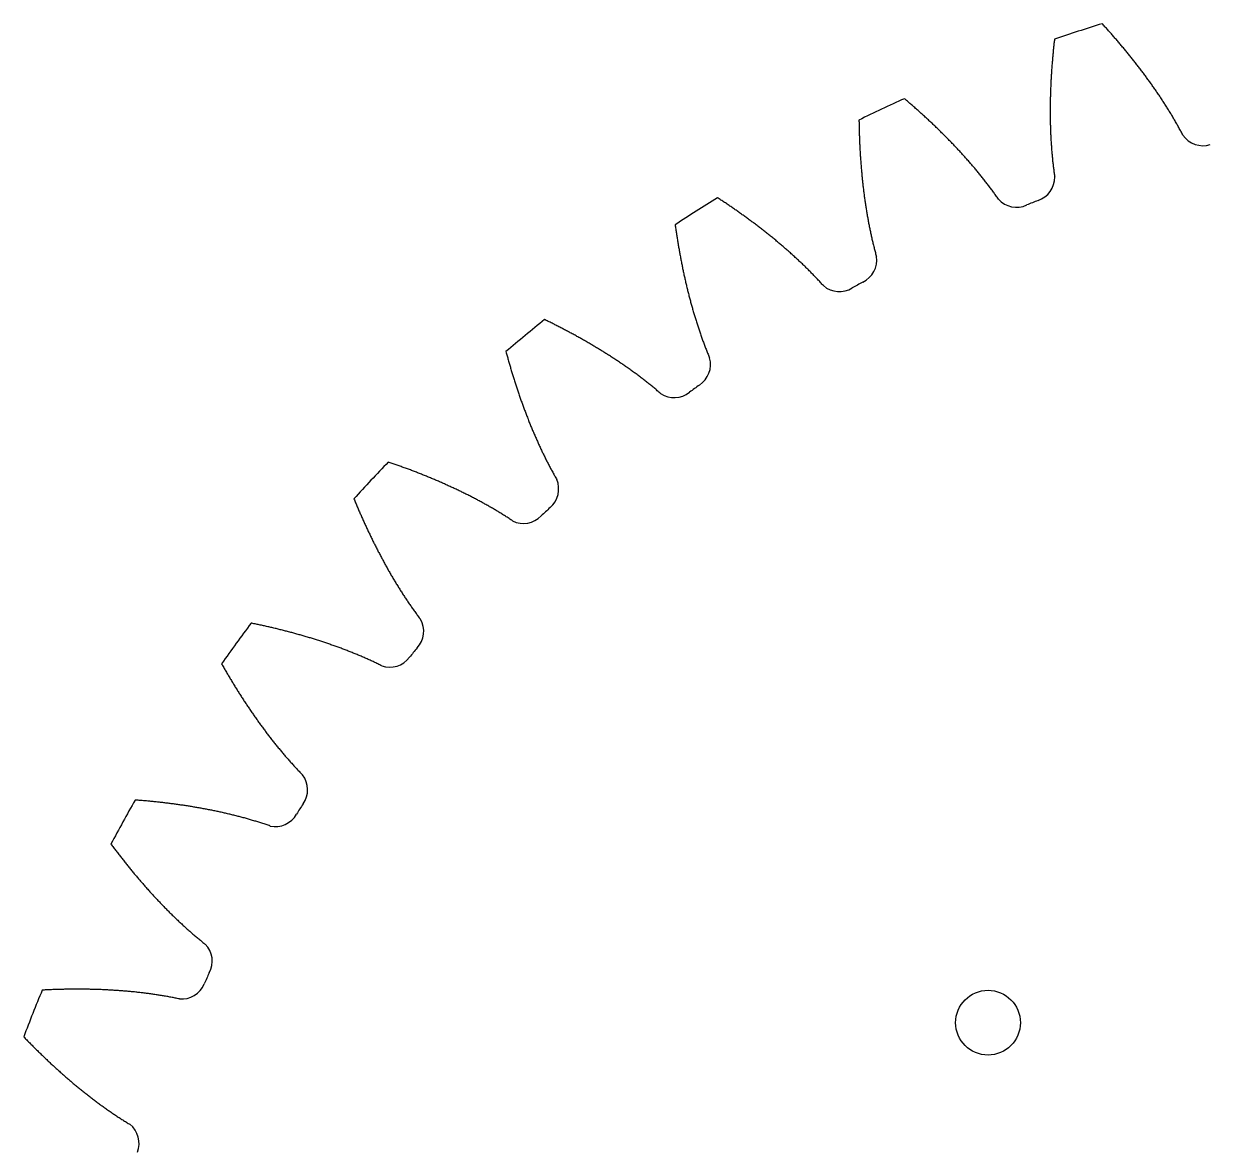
# Model space of a CAD drawing. Extents: x 72 to 228, y 22 to 178.
# Drawn here: x 77.1 to 132, y 122.3 to 174.5 of the extents above; entities that cross this region are included whole.
import ezdxf

# ---------------------------------------------------------------- set-up
doc = ezdxf.new("R2010")
doc.units = 0
doc.layers.get('0').update_dxf_attribs({"linetype": 'continuous'})

# ---------------------------------------------------------------- blocks, each defined once
blk = doc.blocks.new('CUT088')
at = {"color": 0}
for points in [[(130.739, 169.376), (130.716, 169.42), (130.693, 169.465), (130.67, 169.509), (130.646, 169.553), (130.623, 169.597), (130.599, 169.641), (130.575, 169.685), (130.551, 169.729), (130.527, 169.773), (130.503, 169.816), (130.478, 169.86), (130.454, 169.904), (130.429, 169.947), (130.404, 169.991), (130.379, 170.034), (130.354, 170.077), (130.329, 170.12), (130.304, 170.164), (130.279, 170.207), (130.253, 170.25), (130.228, 170.293), (130.202, 170.335), (130.176, 170.378), (130.15, 170.421), (130.124, 170.464), (130.098, 170.506), (130.072, 170.549), (130.045, 170.591), (130.019, 170.634), (129.992, 170.676), (129.965, 170.718), (129.939, 170.761), (129.912, 170.803), (129.885, 170.845), (129.858, 170.887), (129.831, 170.929), (129.803, 170.971), (129.776, 171.013), (129.749, 171.054), (129.721, 171.096), (129.693, 171.138), (129.666, 171.179), (129.638, 171.221), (129.61, 171.262), (129.582, 171.304), (129.554, 171.345), (129.526, 171.387), (129.497, 171.428), (129.469, 171.469), (129.44, 171.51), (129.412, 171.551), (129.383, 171.592), (129.355, 171.633), (129.326, 171.674), (129.297, 171.715), (129.268, 171.756), (129.239, 171.796), (129.21, 171.837), (129.181, 171.877), (129.151, 171.918), (129.122, 171.958), (129.093, 171.999), (129.063, 172.039), (129.033, 172.08), (129.004, 172.12), (128.974, 172.16), (128.944, 172.2), (128.914, 172.24), (128.884, 172.28), (128.854, 172.32), (128.824, 172.36), (128.794, 172.4), (128.764, 172.44), (128.733, 172.479), (128.703, 172.519), (128.672, 172.559), (128.642, 172.598), (128.611, 172.638), (128.58, 172.677), (128.55, 172.717), (128.519, 172.756), (128.488, 172.795), (128.457, 172.834), (128.426, 172.874), (128.395, 172.913), (128.363, 172.952), (128.332, 172.991), (128.301, 173.03), (128.269, 173.069), (128.238, 173.108), (128.206, 173.146), (128.175, 173.185), (128.143, 173.224), (128.111, 173.262), (128.08, 173.301), (128.048, 173.34), (128.016, 173.378), (127.984, 173.416), (127.952, 173.455), (127.92, 173.493), (127.887, 173.531), (127.855, 173.57), (127.823, 173.608), (127.79, 173.646), (127.758, 173.684), (127.726, 173.722), (127.693, 173.76), (127.66, 173.798), (127.628, 173.836), (127.595, 173.873), (127.562, 173.911), (127.529, 173.949), (127.496, 173.986), (127.463, 174.024), (127.43, 174.061), (127.397, 174.099), (127.364, 174.136), (127.331, 174.174), (127.297, 174.211), (127.264, 174.248), (127.231, 174.285), (127.197, 174.323), (127.164, 174.36), (127.13, 174.397), (127.097, 174.434), (127.063, 174.471), (127.029, 174.508), (127.005, 174.533)], [(130.739, 169.376), (130.716, 169.42), (130.693, 169.465), (130.67, 169.509), (130.646, 169.553), (130.623, 169.597), (130.599, 169.641), (130.575, 169.685), (130.551, 169.729), (130.527, 169.773), (130.503, 169.816), (130.478, 169.86), (130.454, 169.904), (130.429, 169.947), (130.404, 169.991), (130.379, 170.034), (130.354, 170.077), (130.329, 170.12), (130.304, 170.164), (130.279, 170.207), (130.253, 170.25), (130.228, 170.293), (130.202, 170.335), (130.176, 170.378), (130.15, 170.421), (130.124, 170.464), (130.098, 170.506), (130.072, 170.549), (130.045, 170.591), (130.019, 170.634), (129.992, 170.676), (129.965, 170.718), (129.939, 170.761), (129.912, 170.803), (129.885, 170.845), (129.858, 170.887), (129.831, 170.929), (129.803, 170.971), (129.776, 171.013), (129.749, 171.054), (129.721, 171.096), (129.693, 171.138), (129.666, 171.179), (129.638, 171.221), (129.61, 171.262), (129.582, 171.304), (129.554, 171.345), (129.526, 171.387), (129.497, 171.428), (129.469, 171.469), (129.44, 171.51), (129.412, 171.551), (129.383, 171.592), (129.355, 171.633), (129.326, 171.674), (129.297, 171.715), (129.268, 171.756), (129.239, 171.796), (129.21, 171.837), (129.181, 171.877), (129.151, 171.918), (129.122, 171.958), (129.093, 171.999), (129.063, 172.039), (129.033, 172.08), (129.004, 172.12), (128.974, 172.16), (128.944, 172.2), (128.914, 172.24), (128.884, 172.28), (128.854, 172.32), (128.824, 172.36), (128.794, 172.4), (128.764, 172.44), (128.733, 172.479), (128.703, 172.519), (128.672, 172.559), (128.642, 172.598), (128.611, 172.638), (128.58, 172.677), (128.55, 172.717), (128.519, 172.756), (128.488, 172.795), (128.457, 172.834), (128.426, 172.874), (128.395, 172.913), (128.363, 172.952), (128.332, 172.991), (128.301, 173.03), (128.269, 173.069), (128.238, 173.108), (128.206, 173.146), (128.175, 173.185), (128.143, 173.224), (128.111, 173.262), (128.08, 173.301), (128.048, 173.34), (128.016, 173.378), (127.984, 173.416), (127.952, 173.455), (127.92, 173.493), (127.887, 173.531), (127.855, 173.57), (127.823, 173.608), (127.79, 173.646), (127.758, 173.684), (127.726, 173.722), (127.693, 173.76), (127.66, 173.798), (127.628, 173.836), (127.595, 173.873), (127.562, 173.911), (127.529, 173.949), (127.496, 173.986), (127.463, 174.024), (127.43, 174.061), (127.397, 174.099), (127.364, 174.136), (127.331, 174.174), (127.297, 174.211), (127.264, 174.248), (127.231, 174.285), (127.197, 174.323), (127.164, 174.36), (127.13, 174.397), (127.097, 174.434), (127.063, 174.471), (127.029, 174.508), (127.005, 174.533)], [(124.793, 173.815), (124.788, 173.765), (124.782, 173.715), (124.777, 173.666), (124.771, 173.616), (124.766, 173.566), (124.761, 173.517), (124.755, 173.467), (124.75, 173.417), (124.745, 173.367), (124.74, 173.318), (124.735, 173.268), (124.73, 173.218), (124.726, 173.168), (124.721, 173.119), (124.716, 173.069), (124.712, 173.019), (124.708, 172.969), (124.703, 172.919), (124.699, 172.869), (124.695, 172.82), (124.691, 172.77), (124.687, 172.72), (124.683, 172.67), (124.679, 172.62), (124.675, 172.57), (124.671, 172.521), (124.668, 172.471), (124.664, 172.421), (124.661, 172.371), (124.657, 172.321), (124.654, 172.271), (124.651, 172.221), (124.648, 172.171), (124.645, 172.121), (124.642, 172.072), (124.639, 172.022), (124.636, 171.972), (124.633, 171.922), (124.631, 171.872), (124.628, 171.822), (124.626, 171.772), (124.624, 171.722), (124.621, 171.672), (124.619, 171.622), (124.617, 171.572), (124.615, 171.522), (124.613, 171.472), (124.611, 171.422), (124.61, 171.372), (124.608, 171.322), (124.607, 171.272), (124.605, 171.222), (124.604, 171.172), (124.602, 171.122), (124.601, 171.072), (124.6, 171.022), (124.599, 170.972), (124.598, 170.922), (124.597, 170.872), (124.597, 170.822), (124.596, 170.772), (124.596, 170.722), (124.595, 170.672), (124.595, 170.622), (124.595, 170.572), (124.595, 170.522), (124.595, 170.472), (124.595, 170.422), (124.595, 170.372), (124.595, 170.322), (124.595, 170.272), (124.596, 170.222), (124.596, 170.172), (124.597, 170.123), (124.598, 170.073), (124.599, 170.023), (124.6, 169.973), (124.601, 169.923), (124.602, 169.873), (124.603, 169.823), (124.605, 169.773), (124.606, 169.723), (124.608, 169.673), (124.609, 169.623), (124.611, 169.573), (124.613, 169.523), (124.615, 169.473), (124.617, 169.423), (124.62, 169.373), (124.622, 169.323), (124.625, 169.273), (124.627, 169.223), (124.63, 169.173), (124.633, 169.123), (124.636, 169.073), (124.639, 169.023), (124.642, 168.974), (124.645, 168.924), (124.649, 168.874), (124.652, 168.824), (124.656, 168.774), (124.66, 168.724), (124.664, 168.674), (124.668, 168.624), (124.672, 168.575), (124.676, 168.525), (124.681, 168.475), (124.685, 168.425), (124.69, 168.375), (124.695, 168.326), (124.7, 168.276), (124.705, 168.226), (124.71, 168.176), (124.715, 168.127), (124.721, 168.077), (124.727, 168.027), (124.732, 167.978), (124.738, 167.928), (124.744, 167.878), (124.751, 167.829), (124.757, 167.779), (124.764, 167.73), (124.77, 167.68), (124.777, 167.631), (124.784, 167.581), (124.791, 167.532), (124.799, 167.482), (124.804, 167.447)], [(122.196, 166.415), (122.168, 166.456), (122.139, 166.497), (122.111, 166.538), (122.082, 166.579), (122.053, 166.62), (122.024, 166.66), (121.995, 166.701), (121.965, 166.741), (121.936, 166.782), (121.906, 166.822), (121.876, 166.862), (121.847, 166.903), (121.817, 166.943), (121.787, 166.983), (121.757, 167.023), (121.726, 167.062), (121.696, 167.102), (121.665, 167.142), (121.635, 167.181), (121.604, 167.221), (121.573, 167.26), (121.543, 167.299), (121.512, 167.339), (121.48, 167.378), (121.449, 167.417), (121.418, 167.456), (121.387, 167.495), (121.355, 167.534), (121.324, 167.572), (121.292, 167.611), (121.26, 167.65), (121.228, 167.688), (121.196, 167.727), (121.164, 167.765), (121.132, 167.803), (121.1, 167.842), (121.068, 167.88), (121.035, 167.918), (121.003, 167.956), (120.97, 167.994), (120.938, 168.032), (120.905, 168.07), (120.872, 168.107), (120.839, 168.145), (120.806, 168.183), (120.773, 168.22), (120.74, 168.257), (120.707, 168.295), (120.673, 168.332), (120.64, 168.369), (120.607, 168.407), (120.573, 168.444), (120.539, 168.481), (120.506, 168.518), (120.472, 168.554), (120.438, 168.591), (120.404, 168.628), (120.37, 168.665), (120.336, 168.701), (120.302, 168.738), (120.268, 168.774), (120.234, 168.811), (120.199, 168.847), (120.165, 168.883), (120.13, 168.92), (120.096, 168.956), (120.061, 168.992), (120.026, 169.028), (119.992, 169.064), (119.957, 169.1), (119.922, 169.135), (119.887, 169.171), (119.852, 169.207), (119.817, 169.242), (119.782, 169.278), (119.747, 169.313), (119.711, 169.349), (119.676, 169.384), (119.64, 169.42), (119.605, 169.455), (119.569, 169.49), (119.534, 169.525), (119.498, 169.56), (119.462, 169.595), (119.427, 169.63), (119.391, 169.665), (119.355, 169.7), (119.319, 169.734), (119.283, 169.769), (119.247, 169.804), (119.211, 169.838), (119.174, 169.873), (119.138, 169.907), (119.102, 169.941), (119.065, 169.976), (119.029, 170.01), (118.992, 170.044), (118.956, 170.078), (118.919, 170.112), (118.883, 170.146), (118.846, 170.18), (118.809, 170.214), (118.772, 170.248), (118.735, 170.282), (118.698, 170.315), (118.661, 170.349), (118.624, 170.382), (118.587, 170.416), (118.55, 170.449), (118.513, 170.483), (118.475, 170.516), (118.438, 170.549), (118.401, 170.582), (118.363, 170.616), (118.326, 170.649), (118.288, 170.682), (118.251, 170.715), (118.213, 170.748), (118.175, 170.78), (118.138, 170.813), (118.1, 170.846), (118.062, 170.879), (118.024, 170.911), (117.986, 170.944), (117.948, 170.976), (117.91, 171.009), (117.872, 171.041), (117.845, 171.064)], [(115.741, 170.073), (115.741, 170.023), (115.742, 169.973), (115.743, 169.923), (115.744, 169.873), (115.744, 169.824), (115.745, 169.774), (115.747, 169.724), (115.748, 169.674), (115.749, 169.624), (115.75, 169.574), (115.752, 169.524), (115.753, 169.474), (115.755, 169.424), (115.756, 169.374), (115.758, 169.324), (115.76, 169.274), (115.762, 169.224), (115.763, 169.174), (115.765, 169.124), (115.768, 169.074), (115.77, 169.024), (115.772, 168.974), (115.774, 168.924), (115.777, 168.874), (115.779, 168.824), (115.782, 168.774), (115.784, 168.724), (115.787, 168.674), (115.79, 168.624), (115.793, 168.575), (115.796, 168.525), (115.799, 168.475), (115.802, 168.425), (115.805, 168.375), (115.809, 168.325), (115.812, 168.275), (115.816, 168.225), (115.819, 168.175), (115.823, 168.126), (115.827, 168.076), (115.831, 168.026), (115.835, 167.976), (115.839, 167.926), (115.843, 167.876), (115.847, 167.826), (115.851, 167.777), (115.856, 167.727), (115.86, 167.677), (115.865, 167.627), (115.869, 167.577), (115.874, 167.528), (115.879, 167.478), (115.884, 167.428), (115.889, 167.378), (115.894, 167.329), (115.899, 167.279), (115.904, 167.229), (115.91, 167.18), (115.915, 167.13), (115.921, 167.08), (115.926, 167.03), (115.932, 166.981), (115.938, 166.931), (115.944, 166.882), (115.95, 166.832), (115.956, 166.782), (115.962, 166.733), (115.969, 166.683), (115.975, 166.633), (115.982, 166.584), (115.988, 166.534), (115.995, 166.485), (116.002, 166.435), (116.009, 166.386), (116.016, 166.336), (116.023, 166.287), (116.03, 166.237), (116.037, 166.188), (116.045, 166.138), (116.052, 166.089), (116.06, 166.04), (116.068, 165.99), (116.076, 165.941), (116.084, 165.891), (116.092, 165.842), (116.1, 165.793), (116.108, 165.743), (116.117, 165.694), (116.125, 165.645), (116.134, 165.596), (116.143, 165.546), (116.151, 165.497), (116.16, 165.448), (116.169, 165.399), (116.179, 165.35), (116.188, 165.301), (116.197, 165.251), (116.207, 165.202), (116.217, 165.153), (116.226, 165.104), (116.236, 165.055), (116.246, 165.006), (116.256, 164.957), (116.267, 164.908), (116.277, 164.859), (116.288, 164.811), (116.298, 164.762), (116.309, 164.713), (116.32, 164.664), (116.331, 164.615), (116.342, 164.567), (116.353, 164.518), (116.365, 164.469), (116.376, 164.421), (116.388, 164.372), (116.4, 164.323), (116.412, 164.275), (116.424, 164.226), (116.436, 164.178), (116.449, 164.129), (116.461, 164.081), (116.474, 164.033), (116.487, 163.984), (116.5, 163.936), (116.513, 163.888), (116.526, 163.84), (116.54, 163.791), (116.549, 163.758)], [(114.091, 162.407), (114.058, 162.444), (114.025, 162.481), (113.991, 162.518), (113.957, 162.555), (113.923, 162.592), (113.89, 162.628), (113.855, 162.665), (113.821, 162.702), (113.787, 162.738), (113.753, 162.774), (113.718, 162.81), (113.684, 162.847), (113.649, 162.882), (113.614, 162.918), (113.579, 162.954), (113.544, 162.99), (113.509, 163.025), (113.474, 163.061), (113.439, 163.096), (113.403, 163.132), (113.368, 163.167), (113.332, 163.202), (113.296, 163.237), (113.261, 163.272), (113.225, 163.307), (113.189, 163.342), (113.153, 163.376), (113.117, 163.411), (113.081, 163.446), (113.044, 163.48), (113.008, 163.514), (112.972, 163.548), (112.935, 163.583), (112.898, 163.617), (112.862, 163.651), (112.825, 163.685), (112.788, 163.718), (112.751, 163.752), (112.714, 163.786), (112.677, 163.819), (112.64, 163.853), (112.603, 163.886), (112.566, 163.92), (112.528, 163.953), (112.491, 163.986), (112.453, 164.019), (112.416, 164.052), (112.378, 164.085), (112.34, 164.118), (112.303, 164.15), (112.265, 164.183), (112.227, 164.216), (112.189, 164.248), (112.151, 164.281), (112.113, 164.313), (112.074, 164.345), (112.036, 164.378), (111.998, 164.41), (111.96, 164.442), (111.921, 164.474), (111.883, 164.506), (111.844, 164.537), (111.805, 164.569), (111.767, 164.601), (111.728, 164.632), (111.689, 164.664), (111.65, 164.695), (111.611, 164.727), (111.572, 164.758), (111.533, 164.789), (111.494, 164.82), (111.455, 164.852), (111.416, 164.883), (111.377, 164.914), (111.337, 164.944), (111.298, 164.975), (111.258, 165.006), (111.219, 165.037), (111.179, 165.067), (111.14, 165.098), (111.1, 165.128), (111.06, 165.158), (111.02, 165.189), (110.981, 165.219), (110.941, 165.249), (110.901, 165.279), (110.861, 165.309), (110.821, 165.339), (110.781, 165.369), (110.741, 165.399), (110.7, 165.429), (110.66, 165.458), (110.62, 165.488), (110.579, 165.517), (110.539, 165.547), (110.499, 165.576), (110.458, 165.605), (110.418, 165.635), (110.377, 165.664), (110.336, 165.693), (110.296, 165.722), (110.255, 165.751), (110.214, 165.78), (110.173, 165.809), (110.132, 165.838), (110.091, 165.866), (110.05, 165.895), (110.009, 165.924), (109.968, 165.952), (109.927, 165.981), (109.886, 166.009), (109.845, 166.037), (109.804, 166.065), (109.762, 166.094), (109.721, 166.122), (109.68, 166.15), (109.638, 166.178), (109.597, 166.206), (109.555, 166.234), (109.514, 166.261), (109.472, 166.289), (109.43, 166.317), (109.389, 166.344), (109.347, 166.372), (109.305, 166.399), (109.263, 166.427), (109.221, 166.454), (109.192, 166.473)], [(114.091, 162.407), (114.058, 162.444), (114.025, 162.481), (113.991, 162.518), (113.957, 162.555), (113.923, 162.592), (113.89, 162.628), (113.855, 162.665), (113.821, 162.702), (113.787, 162.738), (113.753, 162.774), (113.718, 162.81), (113.684, 162.847), (113.649, 162.882), (113.614, 162.918), (113.579, 162.954), (113.544, 162.99), (113.509, 163.025), (113.474, 163.061), (113.439, 163.096), (113.403, 163.132), (113.368, 163.167), (113.332, 163.202), (113.296, 163.237), (113.261, 163.272), (113.225, 163.307), (113.189, 163.342), (113.153, 163.376), (113.117, 163.411), (113.081, 163.446), (113.044, 163.48), (113.008, 163.514), (112.972, 163.548), (112.935, 163.583), (112.898, 163.617), (112.862, 163.651), (112.825, 163.685), (112.788, 163.718), (112.751, 163.752), (112.714, 163.786), (112.677, 163.819), (112.64, 163.853), (112.603, 163.886), (112.566, 163.92), (112.528, 163.953), (112.491, 163.986), (112.453, 164.019), (112.416, 164.052), (112.378, 164.085), (112.34, 164.118), (112.303, 164.15), (112.265, 164.183), (112.227, 164.216), (112.189, 164.248), (112.151, 164.281), (112.113, 164.313), (112.074, 164.345), (112.036, 164.378), (111.998, 164.41), (111.96, 164.442), (111.921, 164.474), (111.883, 164.506), (111.844, 164.537), (111.805, 164.569), (111.767, 164.601), (111.728, 164.632), (111.689, 164.664), (111.65, 164.695), (111.611, 164.727), (111.572, 164.758), (111.533, 164.789), (111.494, 164.82), (111.455, 164.852), (111.416, 164.883), (111.377, 164.914), (111.337, 164.944), (111.298, 164.975), (111.258, 165.006), (111.219, 165.037), (111.179, 165.067), (111.14, 165.098), (111.1, 165.128), (111.06, 165.158), (111.02, 165.189), (110.981, 165.219), (110.941, 165.249), (110.901, 165.279), (110.861, 165.309), (110.821, 165.339), (110.781, 165.369), (110.741, 165.399), (110.7, 165.429), (110.66, 165.458), (110.62, 165.488), (110.579, 165.517), (110.539, 165.547), (110.499, 165.576), (110.458, 165.605), (110.418, 165.635), (110.377, 165.664), (110.336, 165.693), (110.296, 165.722), (110.255, 165.751), (110.214, 165.78), (110.173, 165.809), (110.132, 165.838), (110.091, 165.866), (110.05, 165.895), (110.009, 165.924), (109.968, 165.952), (109.927, 165.981), (109.886, 166.009), (109.845, 166.037), (109.804, 166.065), (109.762, 166.094), (109.721, 166.122), (109.68, 166.15), (109.638, 166.178), (109.597, 166.206), (109.555, 166.234), (109.514, 166.261), (109.472, 166.289), (109.43, 166.317), (109.389, 166.344), (109.347, 166.372), (109.305, 166.399), (109.263, 166.427), (109.221, 166.454), (109.192, 166.473)], [(107.228, 165.227), (107.235, 165.178), (107.242, 165.128), (107.249, 165.079), (107.256, 165.029), (107.263, 164.98), (107.271, 164.93), (107.278, 164.881), (107.285, 164.831), (107.293, 164.782), (107.3, 164.732), (107.308, 164.683), (107.316, 164.634), (107.324, 164.584), (107.331, 164.535), (107.339, 164.485), (107.347, 164.436), (107.355, 164.387), (107.364, 164.337), (107.372, 164.288), (107.38, 164.239), (107.389, 164.189), (107.397, 164.14), (107.406, 164.091), (107.414, 164.042), (107.423, 163.992), (107.432, 163.943), (107.441, 163.894), (107.45, 163.845), (107.459, 163.796), (107.468, 163.747), (107.477, 163.697), (107.487, 163.648), (107.496, 163.599), (107.505, 163.55), (107.515, 163.501), (107.525, 163.452), (107.534, 163.403), (107.544, 163.354), (107.554, 163.305), (107.564, 163.256), (107.574, 163.207), (107.584, 163.158), (107.595, 163.109), (107.605, 163.06), (107.615, 163.011), (107.626, 162.962), (107.636, 162.913), (107.647, 162.865), (107.658, 162.816), (107.669, 162.767), (107.68, 162.718), (107.691, 162.669), (107.702, 162.621), (107.713, 162.572), (107.724, 162.523), (107.736, 162.474), (107.747, 162.426), (107.759, 162.377), (107.77, 162.329), (107.782, 162.28), (107.794, 162.231), (107.806, 162.183), (107.818, 162.134), (107.83, 162.086), (107.842, 162.037), (107.854, 161.989), (107.867, 161.94), (107.879, 161.892), (107.892, 161.844), (107.905, 161.795), (107.917, 161.747), (107.93, 161.699), (107.943, 161.65), (107.956, 161.602), (107.97, 161.554), (107.983, 161.506), (107.996, 161.457), (108.01, 161.409), (108.023, 161.361), (108.037, 161.313), (108.051, 161.265), (108.065, 161.217), (108.079, 161.169), (108.093, 161.121), (108.107, 161.073), (108.121, 161.025), (108.136, 160.977), (108.15, 160.929), (108.165, 160.882), (108.18, 160.834), (108.194, 160.786), (108.209, 160.738), (108.224, 160.691), (108.24, 160.643), (108.255, 160.595), (108.27, 160.548), (108.286, 160.5), (108.301, 160.453), (108.317, 160.405), (108.333, 160.358), (108.349, 160.311), (108.365, 160.263), (108.381, 160.216), (108.397, 160.169), (108.414, 160.121), (108.43, 160.074), (108.447, 160.027), (108.464, 159.98), (108.481, 159.933), (108.498, 159.886), (108.515, 159.839), (108.532, 159.792), (108.55, 159.745), (108.567, 159.698), (108.585, 159.652), (108.603, 159.605), (108.621, 159.558), (108.639, 159.512), (108.657, 159.465), (108.676, 159.419), (108.694, 159.372), (108.713, 159.326), (108.732, 159.279), (108.751, 159.233), (108.77, 159.187), (108.789, 159.141), (108.808, 159.095), (108.822, 159.062)], [(106.553, 157.414), (106.515, 157.447), (106.477, 157.479), (106.439, 157.512), (106.401, 157.544), (106.363, 157.577), (106.325, 157.609), (106.286, 157.641), (106.248, 157.673), (106.209, 157.705), (106.171, 157.736), (106.132, 157.768), (106.093, 157.799), (106.054, 157.831), (106.015, 157.862), (105.976, 157.893), (105.937, 157.924), (105.898, 157.955), (105.858, 157.986), (105.819, 158.017), (105.779, 158.047), (105.74, 158.078), (105.7, 158.108), (105.66, 158.138), (105.62, 158.169), (105.58, 158.199), (105.54, 158.229), (105.5, 158.258), (105.46, 158.288), (105.42, 158.318), (105.38, 158.348), (105.339, 158.377), (105.299, 158.406), (105.258, 158.436), (105.218, 158.465), (105.177, 158.494), (105.136, 158.523), (105.096, 158.552), (105.055, 158.581), (105.014, 158.61), (104.973, 158.638), (104.932, 158.667), (104.891, 158.695), (104.849, 158.724), (104.808, 158.752), (104.767, 158.78), (104.726, 158.808), (104.684, 158.836), (104.643, 158.864), (104.601, 158.892), (104.56, 158.92), (104.518, 158.948), (104.476, 158.975), (104.435, 159.003), (104.393, 159.03), (104.351, 159.057), (104.309, 159.085), (104.267, 159.112), (104.225, 159.139), (104.183, 159.166), (104.141, 159.193), (104.098, 159.22), (104.056, 159.246), (104.014, 159.273), (103.972, 159.3), (103.929, 159.326), (103.887, 159.352), (103.844, 159.379), (103.802, 159.405), (103.759, 159.431), (103.716, 159.457), (103.674, 159.483), (103.631, 159.509), (103.588, 159.535), (103.545, 159.561), (103.502, 159.587), (103.459, 159.612), (103.416, 159.638), (103.373, 159.663), (103.33, 159.689), (103.287, 159.714), (103.244, 159.739), (103.201, 159.764), (103.158, 159.789), (103.114, 159.814), (103.071, 159.839), (103.027, 159.864), (102.984, 159.889), (102.941, 159.913), (102.897, 159.938), (102.853, 159.963), (102.81, 159.987), (102.766, 160.011), (102.723, 160.036), (102.679, 160.06), (102.635, 160.084), (102.591, 160.108), (102.547, 160.132), (102.503, 160.156), (102.46, 160.18), (102.416, 160.204), (102.372, 160.228), (102.327, 160.251), (102.283, 160.275), (102.239, 160.298), (102.195, 160.322), (102.151, 160.345), (102.107, 160.368), (102.062, 160.392), (102.018, 160.415), (101.974, 160.438), (101.929, 160.461), (101.885, 160.484), (101.84, 160.507), (101.796, 160.529), (101.751, 160.552), (101.707, 160.575), (101.662, 160.597), (101.617, 160.62), (101.573, 160.642), (101.528, 160.665), (101.483, 160.687), (101.439, 160.709), (101.394, 160.731), (101.349, 160.753), (101.304, 160.775), (101.259, 160.797), (101.214, 160.819), (101.183, 160.835)], [(99.39, 159.352), (99.403, 159.304), (99.417, 159.256), (99.43, 159.207), (99.443, 159.159), (99.456, 159.111), (99.47, 159.063), (99.483, 159.015), (99.497, 158.966), (99.51, 158.918), (99.524, 158.87), (99.538, 158.822), (99.552, 158.774), (99.566, 158.726), (99.58, 158.678), (99.594, 158.63), (99.608, 158.582), (99.622, 158.534), (99.636, 158.486), (99.651, 158.438), (99.665, 158.391), (99.68, 158.343), (99.694, 158.295), (99.709, 158.247), (99.724, 158.199), (99.738, 158.152), (99.753, 158.104), (99.768, 158.056), (99.783, 158.008), (99.799, 157.961), (99.814, 157.913), (99.829, 157.866), (99.845, 157.818), (99.86, 157.77), (99.876, 157.723), (99.891, 157.675), (99.907, 157.628), (99.923, 157.581), (99.939, 157.533), (99.955, 157.486), (99.971, 157.438), (99.987, 157.391), (100.003, 157.344), (100.019, 157.297), (100.036, 157.249), (100.052, 157.202), (100.069, 157.155), (100.085, 157.108), (100.102, 157.061), (100.119, 157.014), (100.136, 156.966), (100.153, 156.919), (100.17, 156.872), (100.187, 156.825), (100.204, 156.778), (100.221, 156.732), (100.239, 156.685), (100.256, 156.638), (100.274, 156.591), (100.291, 156.544), (100.309, 156.498), (100.327, 156.451), (100.345, 156.404), (100.363, 156.357), (100.381, 156.311), (100.399, 156.264), (100.418, 156.218), (100.436, 156.171), (100.454, 156.125), (100.473, 156.078), (100.492, 156.032), (100.51, 155.986), (100.529, 155.939), (100.548, 155.893), (100.567, 155.847), (100.586, 155.801), (100.605, 155.754), (100.625, 155.708), (100.644, 155.662), (100.664, 155.616), (100.683, 155.57), (100.703, 155.524), (100.723, 155.478), (100.743, 155.432), (100.763, 155.387), (100.783, 155.341), (100.803, 155.295), (100.823, 155.249), (100.844, 155.204), (100.864, 155.158), (100.885, 155.113), (100.905, 155.067), (100.926, 155.022), (100.947, 154.976), (100.968, 154.931), (100.989, 154.886), (101.011, 154.84), (101.032, 154.795), (101.053, 154.75), (101.075, 154.705), (101.097, 154.66), (101.118, 154.615), (101.14, 154.57), (101.162, 154.525), (101.184, 154.48), (101.207, 154.435), (101.229, 154.39), (101.251, 154.346), (101.274, 154.301), (101.297, 154.257), (101.319, 154.212), (101.342, 154.168), (101.365, 154.123), (101.389, 154.079), (101.412, 154.035), (101.435, 153.991), (101.459, 153.947), (101.483, 153.902), (101.506, 153.858), (101.53, 153.815), (101.554, 153.771), (101.579, 153.727), (101.603, 153.683), (101.627, 153.64), (101.652, 153.596), (101.677, 153.553), (101.702, 153.509), (101.727, 153.466), (101.744, 153.436)], [(99.7, 151.516), (99.658, 151.544), (99.616, 151.571), (99.575, 151.599), (99.533, 151.626), (99.491, 151.653), (99.449, 151.681), (99.407, 151.708), (99.365, 151.734), (99.322, 151.761), (99.28, 151.788), (99.238, 151.814), (99.195, 151.841), (99.153, 151.867), (99.11, 151.893), (99.067, 151.919), (99.024, 151.945), (98.982, 151.97), (98.939, 151.996), (98.896, 152.022), (98.853, 152.047), (98.81, 152.072), (98.766, 152.098), (98.723, 152.123), (98.68, 152.148), (98.636, 152.172), (98.593, 152.197), (98.549, 152.222), (98.506, 152.246), (98.462, 152.271), (98.419, 152.295), (98.375, 152.319), (98.331, 152.343), (98.287, 152.367), (98.243, 152.391), (98.199, 152.415), (98.155, 152.439), (98.111, 152.462), (98.067, 152.486), (98.023, 152.509), (97.979, 152.533), (97.934, 152.556), (97.89, 152.579), (97.845, 152.602), (97.801, 152.625), (97.757, 152.648), (97.712, 152.67), (97.667, 152.693), (97.623, 152.715), (97.578, 152.738), (97.533, 152.76), (97.489, 152.782), (97.444, 152.804), (97.399, 152.827), (97.354, 152.848), (97.309, 152.87), (97.264, 152.892), (97.219, 152.914), (97.174, 152.935), (97.129, 152.957), (97.083, 152.978), (97.038, 153), (96.993, 153.021), (96.948, 153.042), (96.902, 153.063), (96.857, 153.084), (96.811, 153.105), (96.766, 153.126), (96.72, 153.146), (96.675, 153.167), (96.629, 153.188), (96.584, 153.208), (96.538, 153.228), (96.492, 153.249), (96.447, 153.269), (96.401, 153.289), (96.355, 153.309), (96.309, 153.329), (96.263, 153.349), (96.217, 153.369), (96.171, 153.388), (96.125, 153.408), (96.079, 153.427), (96.033, 153.447), (95.987, 153.466), (95.941, 153.486), (95.895, 153.505), (95.849, 153.524), (95.803, 153.543), (95.756, 153.562), (95.71, 153.581), (95.664, 153.6), (95.617, 153.618), (95.571, 153.637), (95.524, 153.655), (95.478, 153.674), (95.431, 153.692), (95.385, 153.711), (95.338, 153.729), (95.292, 153.747), (95.245, 153.765), (95.199, 153.783), (95.152, 153.801), (95.105, 153.819), (95.058, 153.837), (95.012, 153.855), (94.965, 153.872), (94.918, 153.89), (94.871, 153.907), (94.824, 153.925), (94.778, 153.942), (94.731, 153.959), (94.684, 153.976), (94.637, 153.993), (94.59, 154.01), (94.543, 154.027), (94.496, 154.044), (94.448, 154.061), (94.401, 154.078), (94.354, 154.095), (94.307, 154.111), (94.26, 154.128), (94.213, 154.144), (94.165, 154.16), (94.118, 154.177), (94.071, 154.193), (94.023, 154.209), (93.976, 154.225), (93.943, 154.236)], [(92.351, 152.541), (92.37, 152.495), (92.389, 152.448), (92.408, 152.402), (92.427, 152.356), (92.446, 152.31), (92.466, 152.264), (92.485, 152.218), (92.504, 152.172), (92.524, 152.126), (92.544, 152.08), (92.563, 152.034), (92.583, 151.988), (92.603, 151.942), (92.623, 151.896), (92.643, 151.85), (92.663, 151.804), (92.683, 151.759), (92.703, 151.713), (92.723, 151.667), (92.744, 151.621), (92.764, 151.576), (92.785, 151.53), (92.805, 151.485), (92.826, 151.439), (92.846, 151.394), (92.867, 151.348), (92.888, 151.303), (92.909, 151.257), (92.93, 151.212), (92.951, 151.167), (92.972, 151.121), (92.994, 151.076), (93.015, 151.031), (93.036, 150.986), (93.058, 150.94), (93.079, 150.895), (93.101, 150.85), (93.123, 150.805), (93.144, 150.76), (93.166, 150.715), (93.188, 150.67), (93.21, 150.625), (93.232, 150.58), (93.254, 150.536), (93.277, 150.491), (93.299, 150.446), (93.321, 150.401), (93.344, 150.357), (93.366, 150.312), (93.389, 150.268), (93.412, 150.223), (93.435, 150.179), (93.457, 150.134), (93.48, 150.09), (93.504, 150.045), (93.527, 150.001), (93.55, 149.957), (93.573, 149.912), (93.597, 149.868), (93.62, 149.824), (93.644, 149.78), (93.667, 149.736), (93.691, 149.692), (93.715, 149.648), (93.739, 149.604), (93.763, 149.56), (93.787, 149.516), (93.811, 149.473), (93.835, 149.429), (93.859, 149.385), (93.884, 149.341), (93.908, 149.298), (93.933, 149.254), (93.957, 149.211), (93.982, 149.167), (94.007, 149.124), (94.032, 149.081), (94.057, 149.037), (94.082, 148.994), (94.107, 148.951), (94.133, 148.908), (94.158, 148.865), (94.184, 148.822), (94.209, 148.779), (94.235, 148.736), (94.261, 148.693), (94.286, 148.65), (94.312, 148.608), (94.338, 148.565), (94.365, 148.522), (94.391, 148.48), (94.417, 148.437), (94.444, 148.395), (94.47, 148.352), (94.497, 148.31), (94.524, 148.268), (94.55, 148.226), (94.577, 148.184), (94.604, 148.141), (94.632, 148.099), (94.659, 148.058), (94.686, 148.016), (94.714, 147.974), (94.741, 147.932), (94.769, 147.891), (94.797, 147.849), (94.824, 147.807), (94.852, 147.766), (94.881, 147.725), (94.909, 147.683), (94.937, 147.642), (94.965, 147.601), (94.994, 147.56), (95.023, 147.519), (95.051, 147.478), (95.08, 147.437), (95.109, 147.397), (95.138, 147.356), (95.168, 147.315), (95.197, 147.275), (95.227, 147.235), (95.256, 147.194), (95.286, 147.154), (95.316, 147.114), (95.346, 147.074), (95.376, 147.034), (95.406, 146.994), (95.427, 146.966)], [(93.64, 144.805), (93.595, 144.828), (93.55, 144.85), (93.505, 144.872), (93.46, 144.894), (93.415, 144.916), (93.37, 144.937), (93.325, 144.959), (93.28, 144.98), (93.235, 145.001), (93.189, 145.022), (93.144, 145.043), (93.098, 145.064), (93.053, 145.085), (93.007, 145.105), (92.962, 145.126), (92.916, 145.146), (92.87, 145.166), (92.825, 145.186), (92.779, 145.206), (92.733, 145.226), (92.687, 145.246), (92.641, 145.265), (92.595, 145.285), (92.549, 145.304), (92.502, 145.323), (92.456, 145.343), (92.41, 145.362), (92.364, 145.38), (92.317, 145.399), (92.271, 145.418), (92.224, 145.436), (92.178, 145.455), (92.131, 145.473), (92.085, 145.491), (92.038, 145.509), (91.992, 145.527), (91.945, 145.545), (91.898, 145.563), (91.851, 145.581), (91.805, 145.598), (91.758, 145.616), (91.711, 145.633), (91.664, 145.65), (91.617, 145.667), (91.57, 145.685), (91.523, 145.701), (91.476, 145.718), (91.429, 145.735), (91.382, 145.752), (91.334, 145.768), (91.287, 145.785), (91.24, 145.801), (91.193, 145.817), (91.145, 145.833), (91.098, 145.85), (91.051, 145.865), (91.003, 145.881), (90.956, 145.897), (90.908, 145.913), (90.861, 145.928), (90.813, 145.944), (90.766, 145.959), (90.718, 145.975), (90.67, 145.99), (90.623, 146.005), (90.575, 146.02), (90.527, 146.035), (90.48, 146.05), (90.432, 146.064), (90.384, 146.079), (90.336, 146.094), (90.288, 146.108), (90.24, 146.123), (90.193, 146.137), (90.145, 146.151), (90.097, 146.165), (90.049, 146.179), (90.001, 146.193), (89.953, 146.207), (89.905, 146.221), (89.856, 146.234), (89.808, 146.248), (89.76, 146.262), (89.712, 146.275), (89.664, 146.288), (89.616, 146.302), (89.567, 146.315), (89.519, 146.328), (89.471, 146.341), (89.423, 146.354), (89.374, 146.367), (89.326, 146.379), (89.278, 146.392), (89.229, 146.405), (89.181, 146.417), (89.132, 146.43), (89.084, 146.442), (89.035, 146.454), (88.987, 146.467), (88.938, 146.479), (88.89, 146.491), (88.841, 146.503), (88.793, 146.514), (88.744, 146.526), (88.696, 146.538), (88.647, 146.55), (88.598, 146.561), (88.55, 146.573), (88.501, 146.584), (88.452, 146.595), (88.404, 146.607), (88.355, 146.618), (88.306, 146.629), (88.257, 146.64), (88.208, 146.651), (88.16, 146.662), (88.111, 146.672), (88.062, 146.683), (88.013, 146.694), (87.964, 146.704), (87.915, 146.715), (87.866, 146.725), (87.818, 146.735), (87.769, 146.746), (87.72, 146.756), (87.671, 146.766), (87.622, 146.776), (87.587, 146.783)], [(86.22, 144.901), (86.245, 144.858), (86.269, 144.814), (86.294, 144.771), (86.319, 144.727), (86.344, 144.684), (86.369, 144.641), (86.394, 144.597), (86.419, 144.554), (86.444, 144.511), (86.469, 144.468), (86.495, 144.425), (86.52, 144.382), (86.545, 144.339), (86.571, 144.296), (86.596, 144.253), (86.622, 144.21), (86.648, 144.167), (86.674, 144.124), (86.699, 144.081), (86.725, 144.038), (86.751, 143.996), (86.777, 143.953), (86.803, 143.91), (86.83, 143.868), (86.856, 143.825), (86.882, 143.783), (86.909, 143.74), (86.935, 143.698), (86.962, 143.655), (86.988, 143.613), (87.015, 143.571), (87.042, 143.528), (87.068, 143.486), (87.095, 143.444), (87.122, 143.402), (87.149, 143.36), (87.176, 143.318), (87.203, 143.276), (87.231, 143.234), (87.258, 143.192), (87.285, 143.15), (87.313, 143.108), (87.34, 143.067), (87.368, 143.025), (87.396, 142.983), (87.423, 142.942), (87.451, 142.9), (87.479, 142.859), (87.507, 142.817), (87.535, 142.776), (87.563, 142.735), (87.592, 142.693), (87.62, 142.652), (87.648, 142.611), (87.677, 142.57), (87.705, 142.529), (87.734, 142.488), (87.762, 142.447), (87.791, 142.406), (87.82, 142.365), (87.849, 142.324), (87.878, 142.283), (87.907, 142.243), (87.936, 142.202), (87.965, 142.161), (87.994, 142.121), (88.024, 142.08), (88.053, 142.04), (88.083, 142), (88.112, 141.959), (88.142, 141.919), (88.172, 141.879), (88.202, 141.839), (88.232, 141.799), (88.262, 141.759), (88.292, 141.719), (88.322, 141.679), (88.352, 141.639), (88.383, 141.599), (88.413, 141.56), (88.443, 141.52), (88.474, 141.481), (88.505, 141.441), (88.535, 141.402), (88.566, 141.362), (88.597, 141.323), (88.628, 141.284), (88.659, 141.245), (88.691, 141.206), (88.722, 141.167), (88.753, 141.128), (88.785, 141.089), (88.816, 141.05), (88.848, 141.011), (88.88, 140.973), (88.911, 140.934), (88.943, 140.896), (88.975, 140.857), (89.007, 140.819), (89.04, 140.781), (89.072, 140.742), (89.104, 140.704), (89.137, 140.666), (89.169, 140.628), (89.202, 140.591), (89.235, 140.553), (89.268, 140.515), (89.301, 140.478), (89.334, 140.44), (89.367, 140.403), (89.4, 140.365), (89.433, 140.328), (89.467, 140.291), (89.5, 140.254), (89.534, 140.217), (89.568, 140.18), (89.602, 140.143), (89.636, 140.107), (89.67, 140.07), (89.704, 140.034), (89.738, 139.997), (89.773, 139.961), (89.807, 139.925), (89.842, 139.889), (89.877, 139.853), (89.912, 139.817), (89.947, 139.781), (89.971, 139.756)], [(86.22, 144.901), (86.245, 144.858), (86.269, 144.814), (86.294, 144.771), (86.319, 144.727), (86.344, 144.684), (86.369, 144.641), (86.394, 144.597), (86.419, 144.554), (86.444, 144.511), (86.469, 144.468), (86.495, 144.425), (86.52, 144.382), (86.545, 144.339), (86.571, 144.296), (86.596, 144.253), (86.622, 144.21), (86.648, 144.167), (86.674, 144.124), (86.699, 144.081), (86.725, 144.038), (86.751, 143.996), (86.777, 143.953), (86.803, 143.91), (86.83, 143.868), (86.856, 143.825), (86.882, 143.783), (86.909, 143.74), (86.935, 143.698), (86.962, 143.655), (86.988, 143.613), (87.015, 143.571), (87.042, 143.528), (87.068, 143.486), (87.095, 143.444), (87.122, 143.402), (87.149, 143.36), (87.176, 143.318), (87.203, 143.276), (87.231, 143.234), (87.258, 143.192), (87.285, 143.15), (87.313, 143.108), (87.34, 143.067), (87.368, 143.025), (87.396, 142.983), (87.423, 142.942), (87.451, 142.9), (87.479, 142.859), (87.507, 142.817), (87.535, 142.776), (87.563, 142.735), (87.592, 142.693), (87.62, 142.652), (87.648, 142.611), (87.677, 142.57), (87.705, 142.529), (87.734, 142.488), (87.762, 142.447), (87.791, 142.406), (87.82, 142.365), (87.849, 142.324), (87.878, 142.283), (87.907, 142.243), (87.936, 142.202), (87.965, 142.161), (87.994, 142.121), (88.024, 142.08), (88.053, 142.04), (88.083, 142), (88.112, 141.959), (88.142, 141.919), (88.172, 141.879), (88.202, 141.839), (88.232, 141.799), (88.262, 141.759), (88.292, 141.719), (88.322, 141.679), (88.352, 141.639), (88.383, 141.599), (88.413, 141.56), (88.443, 141.52), (88.474, 141.481), (88.505, 141.441), (88.535, 141.402), (88.566, 141.362), (88.597, 141.323), (88.628, 141.284), (88.659, 141.245), (88.691, 141.206), (88.722, 141.167), (88.753, 141.128), (88.785, 141.089), (88.816, 141.05), (88.848, 141.011), (88.88, 140.973), (88.911, 140.934), (88.943, 140.896), (88.975, 140.857), (89.007, 140.819), (89.04, 140.781), (89.072, 140.742), (89.104, 140.704), (89.137, 140.666), (89.169, 140.628), (89.202, 140.591), (89.235, 140.553), (89.268, 140.515), (89.301, 140.478), (89.334, 140.44), (89.367, 140.403), (89.4, 140.365), (89.433, 140.328), (89.467, 140.291), (89.5, 140.254), (89.534, 140.217), (89.568, 140.18), (89.602, 140.143), (89.636, 140.107), (89.67, 140.07), (89.704, 140.034), (89.738, 139.997), (89.773, 139.961), (89.807, 139.925), (89.842, 139.889), (89.877, 139.853), (89.912, 139.817), (89.947, 139.781), (89.971, 139.756)], [(88.469, 137.388), (88.421, 137.405), (88.374, 137.421), (88.327, 137.437), (88.28, 137.454), (88.232, 137.47), (88.185, 137.485), (88.137, 137.501), (88.09, 137.517), (88.042, 137.532), (87.994, 137.547), (87.947, 137.562), (87.899, 137.577), (87.851, 137.592), (87.804, 137.607), (87.756, 137.621), (87.708, 137.636), (87.66, 137.65), (87.612, 137.664), (87.564, 137.678), (87.516, 137.692), (87.468, 137.706), (87.42, 137.72), (87.372, 137.733), (87.323, 137.746), (87.275, 137.76), (87.227, 137.773), (87.179, 137.786), (87.13, 137.799), (87.082, 137.812), (87.034, 137.824), (86.985, 137.837), (86.937, 137.849), (86.889, 137.862), (86.84, 137.874), (86.792, 137.886), (86.743, 137.898), (86.694, 137.91), (86.646, 137.922), (86.597, 137.933), (86.549, 137.945), (86.5, 137.956), (86.451, 137.968), (86.402, 137.979), (86.354, 137.99), (86.305, 138.001), (86.256, 138.012), (86.207, 138.023), (86.158, 138.034), (86.11, 138.044), (86.061, 138.055), (86.012, 138.065), (85.963, 138.075), (85.914, 138.086), (85.865, 138.096), (85.816, 138.106), (85.767, 138.115), (85.718, 138.125), (85.669, 138.135), (85.62, 138.145), (85.571, 138.154), (85.522, 138.163), (85.473, 138.173), (85.423, 138.182), (85.374, 138.191), (85.325, 138.2), (85.276, 138.209), (85.227, 138.218), (85.177, 138.227), (85.128, 138.235), (85.079, 138.244), (85.03, 138.252), (84.98, 138.261), (84.931, 138.269), (84.882, 138.277), (84.832, 138.285), (84.783, 138.293), (84.734, 138.301), (84.684, 138.309), (84.635, 138.317), (84.585, 138.324), (84.536, 138.332), (84.487, 138.339), (84.437, 138.347), (84.388, 138.354), (84.338, 138.361), (84.289, 138.368), (84.239, 138.375), (84.19, 138.382), (84.14, 138.389), (84.091, 138.396), (84.041, 138.403), (83.991, 138.409), (83.942, 138.416), (83.892, 138.422), (83.843, 138.429), (83.793, 138.435), (83.743, 138.441), (83.694, 138.447), (83.644, 138.453), (83.595, 138.459), (83.545, 138.465), (83.495, 138.471), (83.446, 138.476), (83.396, 138.482), (83.346, 138.488), (83.297, 138.493), (83.247, 138.498), (83.197, 138.504), (83.147, 138.509), (83.098, 138.514), (83.048, 138.519), (82.998, 138.524), (82.948, 138.529), (82.899, 138.534), (82.849, 138.538), (82.799, 138.543), (82.749, 138.548), (82.699, 138.552), (82.65, 138.557), (82.6, 138.561), (82.55, 138.565), (82.5, 138.569), (82.45, 138.573), (82.401, 138.577), (82.351, 138.581), (82.301, 138.585), (82.251, 138.589), (82.216, 138.592)], [(81.095, 136.554), (81.125, 136.513), (81.155, 136.473), (81.185, 136.433), (81.215, 136.393), (81.245, 136.354), (81.276, 136.314), (81.306, 136.274), (81.336, 136.234), (81.367, 136.194), (81.397, 136.155), (81.428, 136.115), (81.458, 136.075), (81.489, 136.036), (81.519, 135.996), (81.55, 135.957), (81.581, 135.918), (81.612, 135.878), (81.643, 135.839), (81.674, 135.8), (81.705, 135.761), (81.736, 135.721), (81.767, 135.682), (81.798, 135.643), (81.83, 135.604), (81.861, 135.565), (81.892, 135.527), (81.924, 135.488), (81.956, 135.449), (81.987, 135.41), (82.019, 135.372), (82.051, 135.333), (82.082, 135.294), (82.114, 135.256), (82.146, 135.217), (82.178, 135.179), (82.21, 135.141), (82.243, 135.102), (82.275, 135.064), (82.307, 135.026), (82.339, 134.988), (82.372, 134.95), (82.404, 134.912), (82.437, 134.874), (82.469, 134.836), (82.502, 134.798), (82.535, 134.76), (82.568, 134.723), (82.601, 134.685), (82.634, 134.647), (82.667, 134.61), (82.7, 134.572), (82.733, 134.535), (82.766, 134.497), (82.799, 134.46), (82.833, 134.423), (82.866, 134.386), (82.9, 134.349), (82.933, 134.312), (82.967, 134.275), (83.001, 134.238), (83.034, 134.201), (83.068, 134.164), (83.102, 134.127), (83.136, 134.091), (83.17, 134.054), (83.204, 134.017), (83.238, 133.981), (83.273, 133.945), (83.307, 133.908), (83.342, 133.872), (83.376, 133.836), (83.411, 133.8), (83.445, 133.764), (83.48, 133.728), (83.515, 133.692), (83.55, 133.656), (83.584, 133.62), (83.62, 133.584), (83.655, 133.549), (83.69, 133.513), (83.725, 133.478), (83.76, 133.442), (83.796, 133.407), (83.831, 133.372), (83.867, 133.337), (83.902, 133.301), (83.938, 133.266), (83.974, 133.232), (84.01, 133.197), (84.046, 133.162), (84.082, 133.127), (84.118, 133.093), (84.154, 133.058), (84.19, 133.024), (84.226, 132.989), (84.263, 132.955), (84.299, 132.921), (84.336, 132.887), (84.372, 132.853), (84.409, 132.819), (84.446, 132.785), (84.483, 132.751), (84.52, 132.718), (84.557, 132.684), (84.594, 132.651), (84.631, 132.617), (84.669, 132.584), (84.706, 132.551), (84.744, 132.518), (84.781, 132.485), (84.819, 132.452), (84.857, 132.419), (84.894, 132.386), (84.932, 132.354), (84.97, 132.321), (85.009, 132.289), (85.047, 132.257), (85.085, 132.225), (85.124, 132.193), (85.162, 132.161), (85.201, 132.129), (85.239, 132.097), (85.278, 132.066), (85.317, 132.034), (85.356, 132.003), (85.395, 131.972), (85.434, 131.941), (85.462, 131.919)], [(81.095, 136.554), (81.125, 136.513), (81.155, 136.473), (81.185, 136.433), (81.215, 136.393), (81.245, 136.354), (81.276, 136.314), (81.306, 136.274), (81.336, 136.234), (81.367, 136.194), (81.397, 136.155), (81.428, 136.115), (81.458, 136.075), (81.489, 136.036), (81.519, 135.996), (81.55, 135.957), (81.581, 135.918), (81.612, 135.878), (81.643, 135.839), (81.674, 135.8), (81.705, 135.761), (81.736, 135.721), (81.767, 135.682), (81.798, 135.643), (81.83, 135.604), (81.861, 135.565), (81.892, 135.527), (81.924, 135.488), (81.956, 135.449), (81.987, 135.41), (82.019, 135.372), (82.051, 135.333), (82.082, 135.294), (82.114, 135.256), (82.146, 135.217), (82.178, 135.179), (82.21, 135.141), (82.243, 135.102), (82.275, 135.064), (82.307, 135.026), (82.339, 134.988), (82.372, 134.95), (82.404, 134.912), (82.437, 134.874), (82.469, 134.836), (82.502, 134.798), (82.535, 134.76), (82.568, 134.723), (82.601, 134.685), (82.634, 134.647), (82.667, 134.61), (82.7, 134.572), (82.733, 134.535), (82.766, 134.497), (82.799, 134.46), (82.833, 134.423), (82.866, 134.386), (82.9, 134.349), (82.933, 134.312), (82.967, 134.275), (83.001, 134.238), (83.034, 134.201), (83.068, 134.164), (83.102, 134.127), (83.136, 134.091), (83.17, 134.054), (83.204, 134.017), (83.238, 133.981), (83.273, 133.945), (83.307, 133.908), (83.342, 133.872), (83.376, 133.836), (83.411, 133.8), (83.445, 133.764), (83.48, 133.728), (83.515, 133.692), (83.55, 133.656), (83.584, 133.62), (83.62, 133.584), (83.655, 133.549), (83.69, 133.513), (83.725, 133.478), (83.76, 133.442), (83.796, 133.407), (83.831, 133.372), (83.867, 133.337), (83.902, 133.301), (83.938, 133.266), (83.974, 133.232), (84.01, 133.197), (84.046, 133.162), (84.082, 133.127), (84.118, 133.093), (84.154, 133.058), (84.19, 133.024), (84.226, 132.989), (84.263, 132.955), (84.299, 132.921), (84.336, 132.887), (84.372, 132.853), (84.409, 132.819), (84.446, 132.785), (84.483, 132.751), (84.52, 132.718), (84.557, 132.684), (84.594, 132.651), (84.631, 132.617), (84.669, 132.584), (84.706, 132.551), (84.744, 132.518), (84.781, 132.485), (84.819, 132.452), (84.857, 132.419), (84.894, 132.386), (84.932, 132.354), (84.97, 132.321), (85.009, 132.289), (85.047, 132.257), (85.085, 132.225), (85.124, 132.193), (85.162, 132.161), (85.201, 132.129), (85.239, 132.097), (85.278, 132.066), (85.317, 132.034), (85.356, 132.003), (85.395, 131.972), (85.434, 131.941), (85.462, 131.919)], [(84.268, 129.381), (84.219, 129.392), (84.17, 129.402), (84.121, 129.413), (84.072, 129.423), (84.023, 129.433), (83.974, 129.442), (83.925, 129.452), (83.876, 129.461), (83.827, 129.471), (83.778, 129.48), (83.728, 129.489), (83.679, 129.498), (83.63, 129.506), (83.581, 129.515), (83.531, 129.523), (83.482, 129.532), (83.433, 129.54), (83.383, 129.548), (83.334, 129.556), (83.285, 129.564), (83.235, 129.571), (83.186, 129.579), (83.136, 129.586), (83.087, 129.593), (83.037, 129.6), (82.988, 129.607), (82.938, 129.614), (82.889, 129.621), (82.839, 129.628), (82.79, 129.634), (82.74, 129.641), (82.69, 129.647), (82.641, 129.653), (82.591, 129.659), (82.542, 129.665), (82.492, 129.671), (82.442, 129.677), (82.393, 129.682), (82.343, 129.688), (82.293, 129.693), (82.243, 129.698), (82.194, 129.704), (82.144, 129.709), (82.094, 129.714), (82.044, 129.718), (81.995, 129.723), (81.945, 129.728), (81.895, 129.732), (81.845, 129.737), (81.795, 129.741), (81.746, 129.745), (81.696, 129.749), (81.646, 129.753), (81.596, 129.757), (81.546, 129.761), (81.496, 129.764), (81.446, 129.768), (81.397, 129.771), (81.347, 129.775), (81.297, 129.778), (81.247, 129.781), (81.197, 129.784), (81.147, 129.787), (81.097, 129.79), (81.047, 129.793), (80.997, 129.796), (80.947, 129.798), (80.897, 129.801), (80.848, 129.803), (80.798, 129.806), (80.748, 129.808), (80.698, 129.81), (80.648, 129.812), (80.598, 129.814), (80.548, 129.816), (80.498, 129.817), (80.448, 129.819), (80.398, 129.821), (80.348, 129.822), (80.298, 129.824), (80.248, 129.825), (80.198, 129.826), (80.148, 129.827), (80.098, 129.828), (80.048, 129.829), (79.998, 129.83), (79.948, 129.831), (79.898, 129.831), (79.848, 129.832), (79.798, 129.833), (79.748, 129.833), (79.698, 129.833), (79.648, 129.834), (79.598, 129.834), (79.548, 129.834), (79.498, 129.834), (79.448, 129.834), (79.398, 129.834), (79.348, 129.833), (79.298, 129.833), (79.248, 129.833), (79.198, 129.832), (79.148, 129.832), (79.098, 129.831), (79.048, 129.83), (78.998, 129.829), (78.948, 129.828), (78.898, 129.827), (78.848, 129.826), (78.798, 129.825), (78.748, 129.824), (78.698, 129.823), (78.648, 129.821), (78.598, 129.82), (78.548, 129.818), (78.498, 129.817), (78.448, 129.815), (78.398, 129.813), (78.348, 129.811), (78.298, 129.809), (78.248, 129.807), (78.198, 129.805), (78.148, 129.803), (78.099, 129.801), (78.049, 129.798), (77.999, 129.796), (77.949, 129.794), (77.914, 129.792)], [(77.057, 127.629), (77.092, 127.593), (77.127, 127.557), (77.162, 127.521), (77.196, 127.485), (77.231, 127.45), (77.266, 127.414), (77.301, 127.378), (77.336, 127.343), (77.371, 127.307), (77.407, 127.271), (77.442, 127.236), (77.477, 127.2), (77.512, 127.165), (77.548, 127.13), (77.583, 127.094), (77.619, 127.059), (77.654, 127.024), (77.69, 126.989), (77.726, 126.954), (77.761, 126.919), (77.797, 126.884), (77.833, 126.849), (77.869, 126.814), (77.905, 126.78), (77.941, 126.745), (77.977, 126.71), (78.013, 126.676), (78.049, 126.641), (78.085, 126.607), (78.122, 126.572), (78.158, 126.538), (78.194, 126.504), (78.231, 126.47), (78.267, 126.435), (78.304, 126.401), (78.341, 126.367), (78.377, 126.333), (78.414, 126.299), (78.451, 126.266), (78.488, 126.232), (78.525, 126.198), (78.562, 126.164), (78.599, 126.131), (78.636, 126.097), (78.673, 126.064), (78.71, 126.031), (78.748, 125.997), (78.785, 125.964), (78.822, 125.931), (78.86, 125.898), (78.897, 125.865), (78.935, 125.832), (78.973, 125.799), (79.01, 125.766), (79.048, 125.733), (79.086, 125.701), (79.124, 125.668), (79.162, 125.635), (79.2, 125.603), (79.238, 125.57), (79.276, 125.538), (79.314, 125.506), (79.352, 125.474), (79.391, 125.442), (79.429, 125.409), (79.467, 125.377), (79.506, 125.346), (79.545, 125.314), (79.583, 125.282), (79.622, 125.25), (79.661, 125.219), (79.699, 125.187), (79.738, 125.156), (79.777, 125.124), (79.816, 125.093), (79.855, 125.062), (79.894, 125.031), (79.934, 125), (79.973, 124.969), (80.012, 124.938), (80.052, 124.907), (80.091, 124.877), (80.131, 124.846), (80.17, 124.815), (80.21, 124.785), (80.25, 124.755), (80.289, 124.724), (80.329, 124.694), (80.369, 124.664), (80.409, 124.634), (80.449, 124.604), (80.49, 124.574), (80.53, 124.545), (80.57, 124.515), (80.61, 124.485), (80.651, 124.456), (80.691, 124.427), (80.732, 124.397), (80.772, 124.368), (80.813, 124.339), (80.854, 124.31), (80.895, 124.281), (80.936, 124.253), (80.977, 124.224), (81.018, 124.196), (81.059, 124.167), (81.1, 124.139), (81.141, 124.111), (81.183, 124.082), (81.224, 124.054), (81.266, 124.027), (81.307, 123.999), (81.349, 123.971), (81.39, 123.944), (81.432, 123.916), (81.474, 123.889), (81.516, 123.862), (81.558, 123.835), (81.6, 123.808), (81.642, 123.781), (81.685, 123.754), (81.727, 123.728), (81.77, 123.701), (81.812, 123.675), (81.855, 123.649), (81.897, 123.623), (81.94, 123.597), (81.97, 123.579)]]:
    blk.add_lwpolyline(points, dxfattribs=at)
blk.add_circle((121.716, 128.284), 1.5, dxfattribs=at)
for centre, radius, start, end in [((150, 100), 78, 107.14574, 108.85426), ((150, 100), 78, 114.34574, 116.05426), ((131.667, 170.013), 1.125, -145.5222, -72.2717), ((123.679, 167.418), 1.125, -71.7283, 1.5224), ((150, 100), 78, 121.54574, 123.25426), ((123.036, 167.163), 1.125, -138.3222, -65.0717), ((150, 100), 71.25, 111.37453, 111.82547), ((115.437, 163.587), 1.125, -64.5283, 8.7224), ((114.831, 163.254), 1.125, -131.1222, -57.8717), ((150, 100), 71.25, 118.57453, 119.02547), ((150, 100), 78, 128.74574, 130.45426), ((107.74, 158.754), 1.125, -57.3283, 15.9224), ((150, 100), 71.25, 125.77453, 126.22547), ((107.181, 158.347), 1.125, -123.9222, -50.6717), ((150, 100), 78, 135.94574, 137.65426), ((100.71, 152.994), 1.125, -50.1283, 23.1224), ((100.206, 152.521), 1.125, -116.7222, -43.4717), ((150, 100), 71.25, 132.97453, 133.42547), ((150, 100), 78, 143.14574, 144.85426), ((94.456, 146.398), 1.125, -42.9283, 30.3224), ((150, 100), 71.25, 140.17453, 140.62547), ((94.016, 145.866), 1.125, -109.5222, -36.2717), ((89.079, 139.071), 1.125, -35.7283, 37.5224), ((150, 100), 78, 150.34574, 152.05426), ((88.709, 138.487), 1.125, -102.3222, -29.0717), ((150, 100), 71.25, 147.37453, 147.82547), ((84.663, 131.128), 1.125, -28.5283, 44.7224), ((150, 100), 71.25, 154.57453, 155.02547), ((150, 100), 78, 157.54574, 159.25426), ((84.368, 130.502), 1.125, -95.1222, -21.8717), ((81.276, 122.693), 1.125, -21.3283, 51.9224)]:
    blk.add_arc(centre, radius, start, end, dxfattribs=at)

msp = doc.modelspace()

# ---------------------------------------------------------------- block references
at = {"color": 0}
msp.add_blockref('CUT088', (0, 0), dxfattribs=at)

doc.saveas('drawing.dxf')
